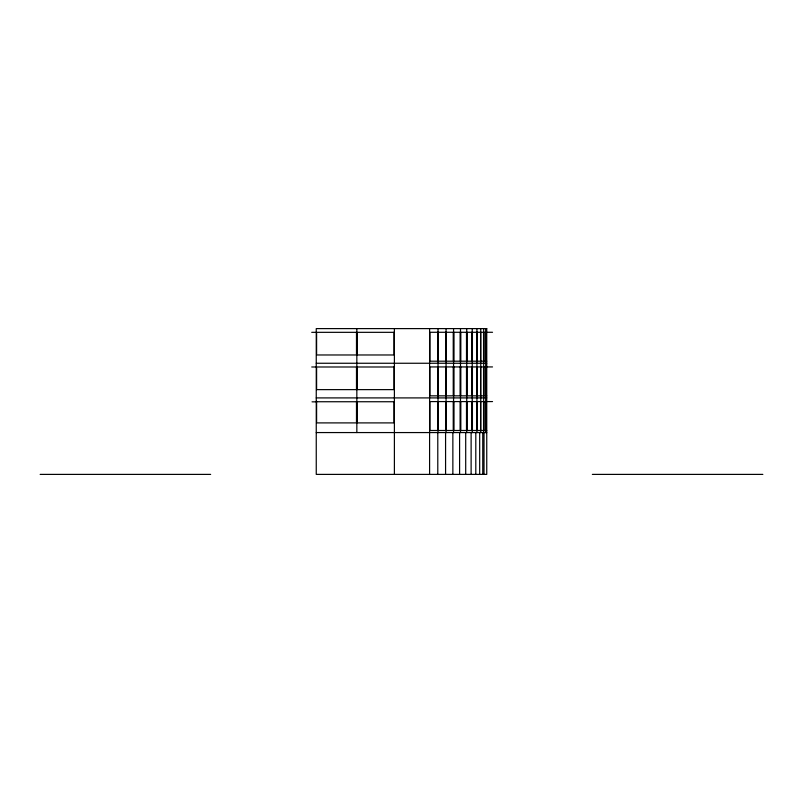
<?xml version="1.0" encoding="UTF-8"?>
<svg xmlns="http://www.w3.org/2000/svg" width="803" height="803" viewBox="0 0 803 803"><rect width="100%" height="100%" fill="white"/><g stroke="black" fill="none" stroke-linecap="round" stroke-linejoin="round"><path stroke-width="1.2" d="M492.53 332.281L429.916 332.281L429.916 361.189L437.705 361.189L437.705 332.281M311.725 332.332L316.252 332.332M356.843 332.332L316.603 332.332L316.603 354.976L356.492 354.976L356.492 332.332M480.877 361.189L483.577 361.189L483.577 332.281M486.748 361.189L483.757 361.189L483.757 332.281M316.252 363.257L486.748 363.257M311.725 366.991L316.252 366.991M356.843 366.991L316.603 366.991L316.603 389.626L356.492 389.626L356.492 366.991M492.53 366.931L429.916 366.931L429.916 395.839L437.705 395.839L437.705 366.931M480.877 395.839L483.577 395.839L483.577 366.931M486.748 395.839L483.757 395.839L483.757 366.931M316.252 397.907L486.748 397.907M492.53 401.58L429.916 401.58L429.916 430.488L437.705 430.488L437.705 401.58M312.046 401.841L316.252 401.841M316.603 401.741L356.843 401.741M480.877 430.488L483.577 430.488L483.577 401.58M486.748 430.488L483.757 430.488L483.757 401.58M316.252 432.566L486.748 432.566M40.15 474.392L210.647 474.392M592.353 474.392L762.85 474.392M486.397 332.041L486.397 361.189M486.397 366.69L486.397 395.839M486.397 401.339L486.397 430.488M485.674 328.608L485.674 432.566M484.018 432.566L484.018 474.392M483.687 328.608L483.687 432.566M482.754 432.566L482.754 474.392M480.756 328.608L480.756 432.566M480.616 332.281L480.616 361.189L477.072 361.189L477.072 332.281M480.616 366.931L480.616 395.839L477.072 395.839L477.072 366.931M480.616 401.58L480.616 430.488L477.072 430.488L477.072 401.58M479.682 432.566L479.682 474.392M476.932 328.608L476.932 432.566M476.751 332.281L476.751 361.189L472.415 361.189L472.415 332.281M476.751 366.931L476.751 395.839L472.415 395.839L472.415 366.931M476.751 401.58L476.751 430.488L472.415 430.488L472.415 401.58M475.798 432.566L475.798 474.392M472.234 328.608L472.234 432.566M472.023 332.281L472.023 361.189L466.944 361.189L466.944 332.281M472.023 366.931L472.023 395.839L466.944 395.839L466.944 366.931M472.023 401.58L472.023 430.488L466.944 430.488L466.944 401.58M471.12 432.566L471.12 474.392M466.734 328.608L466.734 432.566M466.493 332.281L466.493 361.189L460.731 361.189L460.731 332.281M466.493 366.931L466.493 395.839L460.731 395.839L460.731 366.931M466.493 401.58L466.493 430.488L460.731 430.488L460.731 401.58M465.7 432.566L465.7 474.392M460.49 328.608L460.49 432.566M460.219 332.281L460.219 361.189L453.836 361.189L453.836 332.281M460.219 366.931L460.219 395.839L453.836 395.839L453.836 366.931M460.219 401.58L460.219 430.488L453.836 430.488L453.836 401.58M459.597 432.566L459.597 474.392M453.565 328.608L453.565 432.566M453.273 332.281L453.273 361.189L446.338 361.189L446.338 332.281M453.273 366.931L453.273 395.839L446.338 395.839L446.338 366.931M453.273 401.58L453.273 430.488L446.338 430.488L446.338 401.58M452.862 432.566L452.862 474.392M446.056 328.608L446.056 432.566M445.745 332.281L445.745 361.189L438.338 361.189L438.338 332.281M445.745 366.931L445.745 395.839L438.338 395.839L438.338 366.931M445.745 401.58L445.745 430.488L438.338 430.488L438.338 401.58M445.575 432.566L445.575 474.392M438.026 328.608L438.026 432.566M437.786 432.566L437.786 474.392M429.595 328.608L429.595 474.392M394.393 328.608L394.393 474.392M356.843 328.608L356.843 432.566M356.492 401.741L356.492 422.9L316.603 422.9L316.603 401.199M486.748 328.608L316.252 328.608L316.252 474.392L486.748 474.392L486.748 328.608M393.972 332.332L357.255 332.332L357.255 354.976L393.972 354.976L393.972 332.332M393.972 366.991L357.255 366.991L357.255 389.626L393.972 389.626L393.972 366.991M393.972 401.741L357.255 401.741L357.255 422.9L393.972 422.9L393.972 401.741"/></g></svg>
